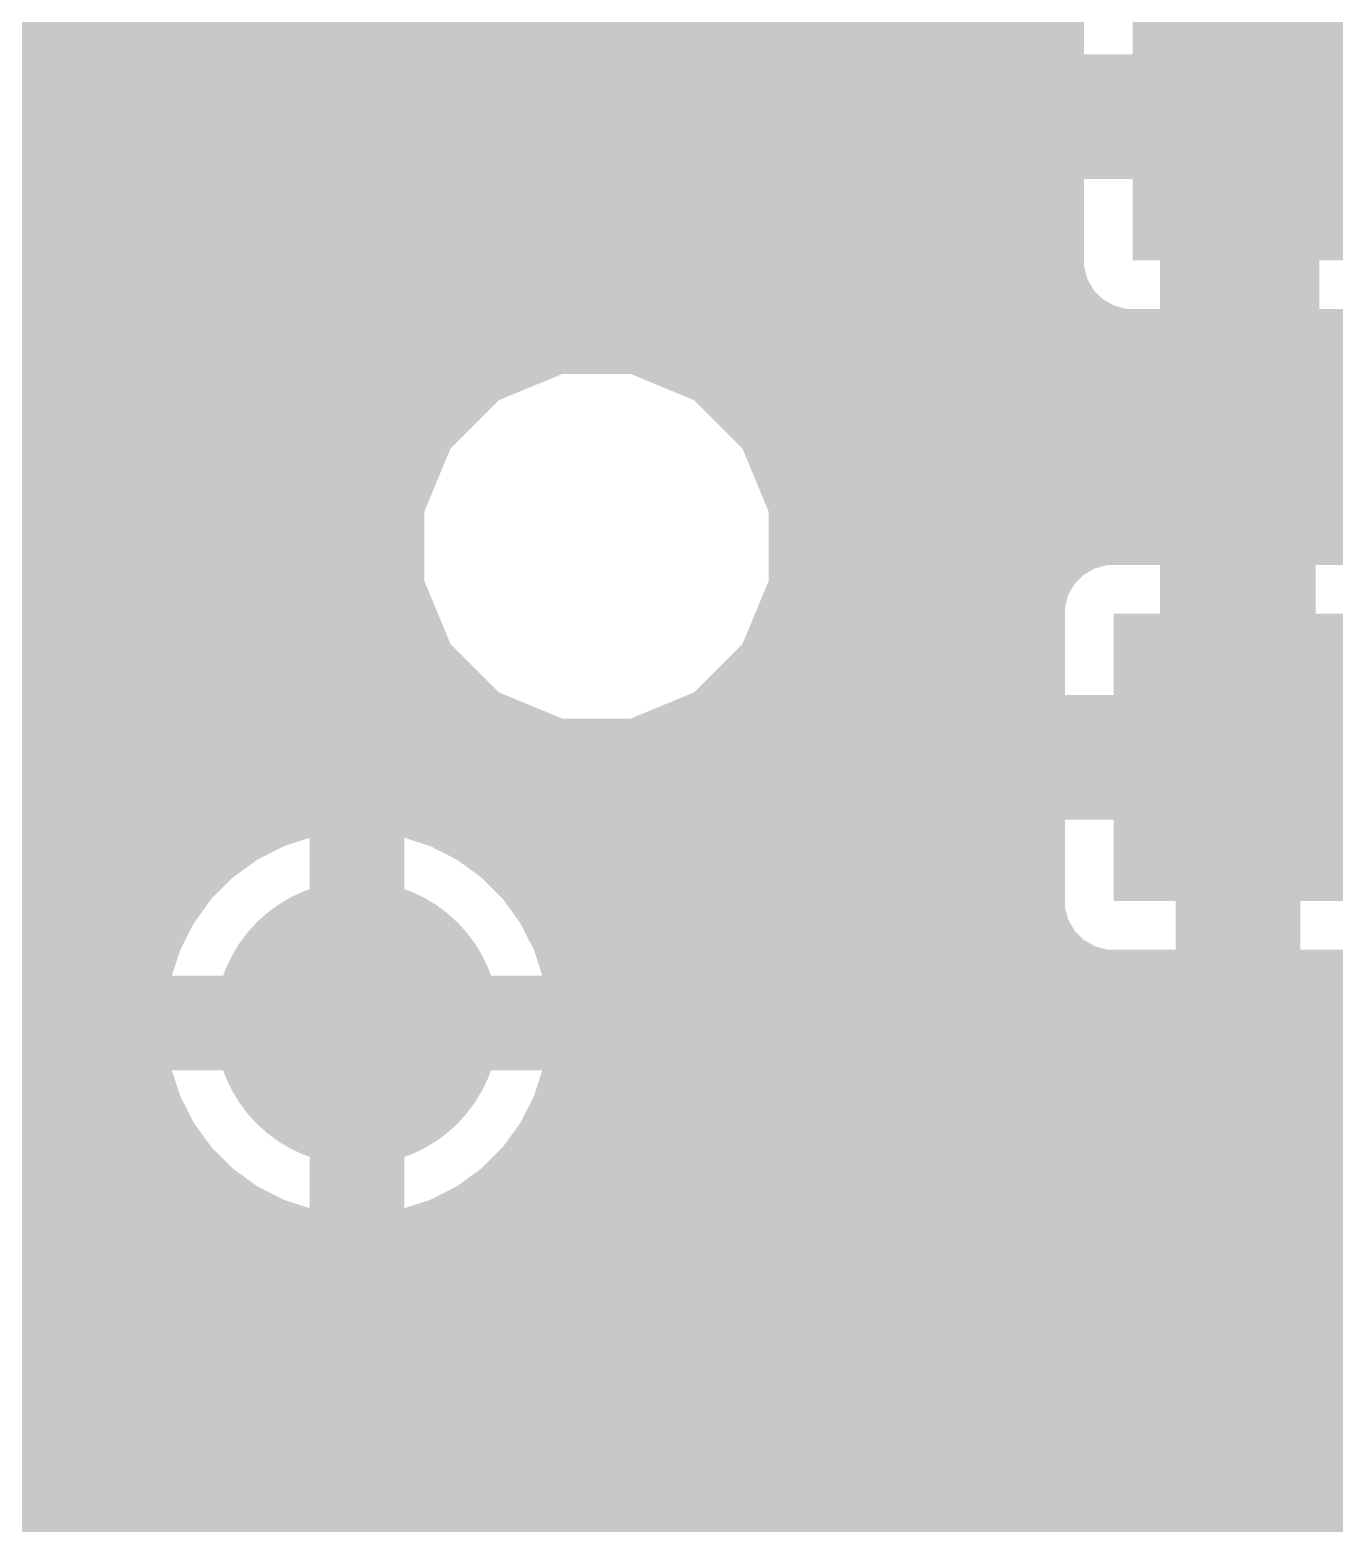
# Model space of a CAD drawing. Extents: x -40.6 to 40.6, y -25.6 to 25.6.
# Drawn here: x -32.53 to -25.71, y -25.57 to -17.72 of the extents above; entities that cross this region are included whole.
import ezdxf

# ---------------------------------------------------------------- set-up
doc = ezdxf.new("R2010")
doc.units = 0
doc.layers.add('16', color=175, linetype='CONTINUOUS')
doc.layers.add('17', color=82, linetype='CONTINUOUS')

# ---------------------------------------------------------------- blocks, each defined once
blk = doc.blocks.new('ROUNDP')
at = {"const_width": 0.5}
blk.add_lwpolyline([(0, -0.25, 1), (0, 0.25, 1), (0, -0.25)], format="xyb", dxfattribs=at)
blk = doc.blocks.new('RECT')
blk.add_solid([(-0.5, -0.5), (0.5, -0.5), (-0.5, 0.5), (0.5, 0.5)])

msp = doc.modelspace()

# ---------------------------------------------------------------- linework, layer by layer
at = {"layer": '16'}
for points, const_width in [([(-26.2412, -18.055), (-26.2412, -16.9696)], 0.4064), ([(-25.9976, -16.9696), (-25.9976, -18.055)], 0.4064), ([(-27.2266, -17.3666), (-27.2266, -18.055)], 0.4064), ([(-40.3519, -17.8816), (-27.2266, -17.8816)], 0.4064), ([(-26.2412, -17.8816), (-25.9976, -17.8816)], 0.4064), ([(-26.1194, -18.1768), (-26.2194, -18.1768)], 0.8128), ([(-26.2194, -18.1768), (-26.2194, -19.8)], 0.8128), ([(-27.2266, -18.055), (-26.2412, -18.055)], 0.4064), ([(-25.9976, -18.055), (-26.2412, -18.055)], 0.4064), ([(-26.2412, -18.055), (-26.2412, -18.2986)], 0.4064), ([(-40.3519, -18.288), (-26.2412, -18.288)], 0.4064), ([(-26.2412, -18.2986), (-27.2266, -18.2986)], 0.4064), ([(-27.2266, -18.2986), (-27.2266, -18.987)], 0.4064), ([(-26.2412, -19.384), (-26.2412, -18.2986)], 0.4064), ([(-26.2412, -18.2986), (-25.9976, -18.2986)], 0.4064), ([(-25.9976, -18.2986), (-25.9976, -19.384)], 0.4064), ([(-40.3519, -18.6944), (-27.2266, -18.6944)], 0.4064), ([(-26.2412, -18.6944), (-25.9976, -18.6944)], 0.4064), ([(-27.2266, -18.987), (-27.1954, -19.1033)], 0.4064), ([(-40.3519, -19.1008), (-27.1961, -19.1008)], 0.4064), ([(-27.1954, -19.1033), (-27.1353, -19.2075)], 0.4064), ([(-26.2412, -19.1008), (-25.9976, -19.1008)], 0.4064), ([(-27.1353, -19.2075), (-27.0501, -19.2927)], 0.4064), ([(-29.7897, -19.3176), (-30.1952, -19.4856)], 0.4064), ([(-29.3509, -19.3176), (-29.7897, -19.3176)], 0.4064), ([(-28.9454, -19.4856), (-29.3509, -19.3176)], 0.4064), ([(-27.0501, -19.2927), (-26.9459, -19.3528)], 0.4064), ([(-26.9459, -19.3528), (-26.8296, -19.384)], 0.4064), ([(-26.8296, -19.384), (-26.2412, -19.384)], 0.4064), ([(-25.9976, -19.384), (-25.4092, -19.384)], 0.4064), ([(-30.1952, -19.4856), (-30.5055, -19.7959)], 0.4064), ([(-28.6351, -19.7959), (-28.9454, -19.4856)], 0.4064), ([(-35.9247, -19.5072), (-30.2169, -19.5072)], 0.4064), ([(-28.9237, -19.5072), (-22.612, -19.5072)], 0.4064), ([(-25.6, -19.8), (-26.2194, -19.8)], 0.8128), ([(-26.2194, -19.8), (-26.2194, -21.5232)], 0.8128), ([(-20.8768, -19.8), (-25.6, -19.8)], 0.8128), ([(-30.5055, -19.7959), (-30.6735, -20.2014)], 0.4064), ([(-28.4671, -20.2014), (-28.6351, -19.7959)], 0.4064), ([(-35.5873, -19.9136), (-30.5543, -19.9136)], 0.4064), ([(-28.5863, -19.9136), (-19.569, -19.9136)], 0.4064), ([(-30.6735, -20.2014), (-30.6735, -20.6402)], 0.4064), ([(-28.4671, -20.6402), (-28.4671, -20.2014)], 0.4064), ([(-35.4681, -20.32), (-30.6735, -20.32)], 0.4064), ([(-28.4671, -20.32), (-26.9445, -20.32)], 0.4064), ([(-27.0459, -20.3472), (-27.1501, -20.4073)], 0.4064), ([(-26.9296, -20.316), (-27.0459, -20.3472)], 0.4064), ([(-26.3412, -20.316), (-26.9296, -20.316)], 0.4064), ([(-26.3412, -21.4014), (-26.3412, -20.316)], 0.4064), ([(-26.3412, -20.32), (-26.0976, -20.32)], 0.4064), ([(-25.5092, -20.316), (-26.0976, -20.316)], 0.4064), ([(-26.0976, -20.316), (-26.0976, -21.4014)], 0.4064), ([(-27.1501, -20.4073), (-27.2353, -20.4925)], 0.4064), ([(-27.2353, -20.4925), (-27.2954, -20.5967)], 0.4064), ([(-27.2954, -20.5967), (-27.3266, -20.713)], 0.4064), ([(-30.6735, -20.6402), (-30.5055, -21.0457)], 0.4064), ([(-28.6351, -21.0457), (-28.4671, -20.6402)], 0.4064), ([(-35.5038, -20.7264), (-30.6378, -20.7264)], 0.4064), ([(-28.5028, -20.7264), (-27.3266, -20.7264)], 0.4064), ([(-27.3266, -20.713), (-27.3266, -21.4014)], 0.4064), ([(-26.3412, -20.7264), (-26.0976, -20.7264)], 0.4064), ([(-30.5055, -21.0457), (-30.1952, -21.356)], 0.4064), ([(-28.9454, -21.356), (-28.6351, -21.0457)], 0.4064), ([(-35.7231, -21.1328), (-30.4185, -21.1328)], 0.4064), ([(-28.7221, -21.1328), (-27.3266, -21.1328)], 0.4064), ([(-26.3412, -21.1328), (-26.0976, -21.1328)], 0.4064), ([(-30.1952, -21.356), (-29.7897, -21.524)], 0.4064), ([(-29.3509, -21.524), (-28.9454, -21.356)], 0.4064), ([(-27.3266, -21.4014), (-26.3412, -21.4014)], 0.4064), ([(-26.0976, -21.4014), (-26.3412, -21.4014)], 0.4064), ([(-26.3412, -21.4014), (-26.3412, -21.645)], 0.4064), ([(-40.3519, -21.5392), (-26.3412, -21.5392)], 0.4064), ([(-29.7897, -21.524), (-29.3509, -21.524)], 0.4064), ([(-26.3412, -21.645), (-27.3266, -21.645)], 0.4064), ([(-27.3266, -21.645), (-27.3266, -22.3334)], 0.4064), ([(-26.3412, -22.7304), (-26.3412, -21.645)], 0.4064), ([(-26.3412, -21.645), (-26.0976, -21.645)], 0.4064), ([(-26.0976, -21.645), (-26.0976, -22.7304)], 0.4064), ([(-31.1017, -21.7406), (-31.2813, -21.799)], 0.4064), ([(-30.9152, -21.7111), (-31.1017, -21.7406)], 0.4064), ([(-30.8651, -21.7111), (-30.9152, -21.7111)], 0.4064), ([(-30.8651, -22.8665), (-30.8651, -21.7111)], 0.4064), ([(-30.7765, -21.7111), (-30.7765, -22.8665)], 0.4064), ([(-30.7264, -21.7111), (-30.7765, -21.7111)], 0.4064), ([(-30.5399, -21.7406), (-30.7264, -21.7111)], 0.4064), ([(-30.3603, -21.799), (-30.5399, -21.7406)], 0.4064), ([(-31.2813, -21.799), (-31.4496, -21.8847)], 0.4064), ([(-30.192, -21.8847), (-30.3603, -21.799)], 0.4064), ([(-31.4496, -21.8847), (-31.6024, -21.9957)], 0.4064), ([(-30.0392, -21.9957), (-30.192, -21.8847)], 0.4064), ([(-34.595, -21.9456), (-31.5334, -21.9456)], 0.4064), ([(-31.6024, -21.9957), (-31.7359, -22.1292)], 0.4064), ([(-30.8651, -21.9456), (-30.7765, -21.9456)], 0.4064), ([(-30.1082, -21.9456), (-27.3266, -21.9456)], 0.4064), ([(-29.9057, -22.1292), (-30.0392, -21.9957)], 0.4064), ([(-26.3412, -21.9456), (-26.0976, -21.9456)], 0.4064), ([(-31.7359, -22.1292), (-31.8469, -22.282)], 0.4064), ([(-29.7947, -22.282), (-29.9057, -22.1292)], 0.4064), ([(-31.8469, -22.282), (-31.9326, -22.4503)], 0.4064), ([(-29.709, -22.4503), (-29.7947, -22.282)], 0.4064), ([(-34.258, -22.352), (-31.8825, -22.352)], 0.4064), ([(-30.8651, -22.352), (-30.7765, -22.352)], 0.4064), ([(-29.7591, -22.352), (-27.3216, -22.352)], 0.4064), ([(-27.3266, -22.3334), (-27.2954, -22.4497)], 0.4064), ([(-26.3412, -22.352), (-26.0976, -22.352)], 0.4064), ([(-31.9326, -22.4503), (-31.991, -22.6299)], 0.4064), ([(-29.6506, -22.6299), (-29.709, -22.4503)], 0.4064), ([(-27.2954, -22.4497), (-27.2353, -22.5539)], 0.4064), ([(-27.2353, -22.5539), (-27.1501, -22.6391)], 0.4064), ([(-31.991, -22.6299), (-32.0205, -22.8164)], 0.4064), ([(-29.6211, -22.8164), (-29.6506, -22.6299)], 0.4064), ([(-27.1501, -22.6391), (-27.0459, -22.6992)], 0.4064), ([(-27.0459, -22.6992), (-26.9296, -22.7304)], 0.4064), ([(-34.1251, -22.7584), (-32.0113, -22.7584)], 0.4064), ([(-30.8651, -22.7584), (-30.7765, -22.7584)], 0.4064), ([(-29.6303, -22.7584), (-25.179, -22.7584)], 0.4064), ([(-26.9296, -22.7304), (-26.3412, -22.7304)], 0.4064), ([(-26.0976, -22.7304), (-25.5092, -22.7304)], 0.4064), ([(-32.0205, -22.8164), (-32.0205, -22.8665)], 0.4064), ([(-32.0205, -22.8665), (-30.8651, -22.8665)], 0.4064), ([(-30.7765, -22.8665), (-30.8651, -22.8665)], 0.4064), ([(-30.8651, -22.8665), (-30.8651, -22.9551)], 0.4064), ([(-30.7765, -22.9551), (-30.7765, -22.8665)], 0.4064), ([(-30.7765, -22.8665), (-29.6211, -22.8665)], 0.4064), ([(-29.6211, -22.8665), (-29.6211, -22.8164)], 0.4064), ([(-30.8651, -22.9551), (-32.0205, -22.9551)], 0.4064), ([(-32.0205, -22.9551), (-32.0205, -23.0052)], 0.4064), ([(-32.0205, -23.0052), (-31.991, -23.1917)], 0.4064), ([(-30.8651, -24.1105), (-30.8651, -22.9551)], 0.4064), ([(-30.8651, -22.9551), (-30.7765, -22.9551)], 0.4064), ([(-30.7765, -22.9551), (-30.7765, -24.1105)], 0.4064), ([(-29.6211, -22.9551), (-30.7765, -22.9551)], 0.4064), ([(-29.6506, -23.1917), (-29.6211, -23.0052)], 0.4064), ([(-29.6211, -23.0052), (-29.6211, -22.9551)], 0.4064), ([(-34.1318, -23.1648), (-31.9952, -23.1648)], 0.4064), ([(-30.8651, -23.1648), (-30.7765, -23.1648)], 0.4064), ([(-29.6464, -23.1648), (-25.179, -23.1648)], 0.4064), ([(-31.991, -23.1917), (-31.9326, -23.3713)], 0.4064), ([(-29.709, -23.3713), (-29.6506, -23.1917)], 0.4064), ([(-31.9326, -23.3713), (-31.8469, -23.5396)], 0.4064), ([(-29.7947, -23.5396), (-29.709, -23.3713)], 0.4064), ([(-34.3001, -23.5712), (-31.8239, -23.5712)], 0.4064), ([(-31.8469, -23.5396), (-31.7359, -23.6924)], 0.4064), ([(-30.8651, -23.5712), (-30.7765, -23.5712)], 0.4064), ([(-29.9057, -23.6924), (-29.7947, -23.5396)], 0.4064), ([(-29.8177, -23.5712), (-25.0981, -23.5712)], 0.4064), ([(-31.7359, -23.6924), (-31.6024, -23.8259)], 0.4064), ([(-30.0392, -23.8259), (-29.9057, -23.6924)], 0.4064), ([(-31.6024, -23.8259), (-31.4496, -23.9369)], 0.4064), ([(-30.192, -23.9369), (-30.0392, -23.8259)], 0.4064), ([(-31.4496, -23.9369), (-31.2813, -24.0226)], 0.4064), ([(-30.3603, -24.0226), (-30.192, -23.9369)], 0.4064), ([(-34.7718, -23.9776), (-31.3696, -23.9776)], 0.4064), ([(-31.2813, -24.0226), (-31.1017, -24.081)], 0.4064), ([(-30.8651, -23.9776), (-30.7765, -23.9776)], 0.4064), ([(-30.5399, -24.081), (-30.3603, -24.0226)], 0.4064), ([(-30.272, -23.9776), (-24.8922, -23.9776)], 0.4064), ([(-31.1017, -24.081), (-30.9152, -24.1105)], 0.4064), ([(-30.9152, -24.1105), (-30.8651, -24.1105)], 0.4064), ([(-30.7765, -24.1105), (-30.7264, -24.1105)], 0.4064), ([(-30.7264, -24.1105), (-30.5399, -24.081)], 0.4064), ([(-39.4788, -24.384), (-24.8922, -24.384)], 0.4064), ([(-39.126, -24.7904), (-15.0259, -24.7904)], 0.4064), ([(-38.8985, -25.1968), (11.8785, -25.1968)], 0.4064), ([(38.5318, -25.3659), (-38.3311, -25.3659)], 0.4064)]:
    msp.add_lwpolyline(points, dxfattribs=dict(at, const_width=const_width))
for points, const_width in [([(-27.2266, -17.9832, 1), (-27.2266, -17.78)], 0.2032), ([(-26.2412, -17.78, 1), (-26.2412, -17.9832)], 0.2032), ([(-25.9976, -17.9832, 1), (-25.9976, -17.78)], 0.2032), ([(-26.2194, -17.9736, 1), (-26.2194, -18.38)], 0.4064), ([(-26.0162, -18.1768, 1), (-26.4226, -18.1768)], 0.4064), ([(-26.1194, -18.38, 1), (-26.1194, -17.9736)], 0.4064), ([(-27.2266, -17.9534, 1), (-27.2266, -18.1566)], 0.2032), ([(-26.2412, -17.9534, 1), (-26.2412, -18.1566)], 0.2032), ([(-26.1396, -18.055, 1), (-26.3428, -18.055)], 0.2032), ([(-26.2412, -18.1566, 1), (-26.2412, -17.9534)], 0.2032), ([(-25.9976, -18.1566, 1), (-25.9976, -17.9534)], 0.2032), ([(-27.3282, -18.055, 1), (-27.125, -18.055)], 0.2032), ([(-26.3428, -18.055, 1), (-26.1396, -18.055)], 0.2032), ([(-26.0992, -18.055, 1), (-25.896, -18.055)], 0.2032), ([(-27.2266, -18.197, 1), (-27.2266, -18.4002)], 0.2032), ([(-27.125, -18.2986, 1), (-27.3282, -18.2986)], 0.2032), ([(-26.1396, -18.2986, 1), (-26.3428, -18.2986)], 0.2032), ([(-26.2412, -18.197, 1), (-26.2412, -18.4002)], 0.2032), ([(-26.2412, -18.3896, 1), (-26.2412, -18.1864)], 0.2032), ([(-26.2412, -18.4002, 1), (-26.2412, -18.197)], 0.2032), ([(-25.896, -18.2986, 1), (-26.0992, -18.2986)], 0.2032), ([(-25.9976, -18.4002, 1), (-25.9976, -18.197)], 0.2032), ([(-26.3428, -18.2986, 1), (-26.1396, -18.2986)], 0.2032), ([(-27.2266, -18.796, 1), (-27.2266, -18.5928)], 0.2032), ([(-26.2412, -18.5928, 1), (-26.2412, -18.796)], 0.2032), ([(-25.9976, -18.796, 1), (-25.9976, -18.5928)], 0.2032), ([(-27.1285, -18.9607, 1), (-27.3247, -19.0133)], 0.2032), ([(-27.3282, -18.987, 1), (-27.125, -18.987)], 0.2032), ([(-27.1075, -19.0525, 1), (-27.2834, -19.1541)], 0.2032), ([(-27.1961, -19.2024, 1), (-27.1961, -18.9992)], 0.2032), ([(-26.2412, -18.9992, 1), (-26.2412, -19.2024)], 0.2032), ([(-25.9976, -19.2024, 1), (-25.9976, -18.9992)], 0.2032), ([(-27.2936, -19.1296, 1), (-27.0973, -19.077)], 0.2032), ([(-27.0634, -19.1357, 1), (-27.2071, -19.2794)], 0.2032), ([(-27.2232, -19.2583, 1), (-27.0473, -19.1567)], 0.2032), ([(-29.7897, -19.216, 1), (-29.7897, -19.4192)], 0.2032), ([(-29.7509, -19.4115, 1), (-29.8286, -19.2237)], 0.2032), ([(-29.312, -19.2237, 1), (-29.3897, -19.4115)], 0.2032), ([(-29.3509, -19.4192, 1), (-29.3509, -19.216)], 0.2032), ([(-26.9993, -19.2047, 1), (-27.1009, -19.3806)], 0.2032), ([(-27.122, -19.3645, 1), (-26.9783, -19.2208)], 0.2032), ([(-26.9196, -19.2547, 1), (-26.9722, -19.451)], 0.2032), ([(-26.9967, -19.4408, 1), (-26.8951, -19.2649)], 0.2032), ([(-26.8296, -19.2824, 1), (-26.8296, -19.4856)], 0.2032), ([(-26.8559, -19.4821, 1), (-26.8033, -19.2859)], 0.2032), ([(-26.2412, -19.4856, 1), (-26.2412, -19.2824)], 0.2032), ([(-25.9976, -19.2824, 1), (-25.9976, -19.4856)], 0.2032), ([(-30.2341, -19.3917, 1), (-30.1563, -19.5794)], 0.2032), ([(-30.1234, -19.5574, 1), (-30.2671, -19.4137)], 0.2032), ([(-28.8735, -19.4137, 1), (-29.0172, -19.5574)], 0.2032), ([(-28.9843, -19.5794, 1), (-28.9065, -19.3917)], 0.2032), ([(-26.3428, -19.384, 1), (-26.1396, -19.384)], 0.2032), ([(-26.0992, -19.384, 1), (-25.896, -19.384)], 0.2032), ([(-30.2169, -19.6088, 1), (-30.2169, -19.4056)], 0.2032), ([(-28.9237, -19.4056, 1), (-28.9237, -19.6088)], 0.2032), ([(-26.2194, -19.5968, 1), (-26.2194, -20.0032)], 0.4064), ([(-26.0162, -19.8, 1), (-26.4226, -19.8)], 0.4064), ([(-25.6, -19.5968, 1), (-25.6, -20.0032)], 0.4064), ([(-25.6, -20.0032, 1), (-25.6, -19.5968)], 0.4064), ([(-30.4117, -19.8348, 1), (-30.5994, -19.757)], 0.2032), ([(-28.5412, -19.757, 1), (-28.7289, -19.8348)], 0.2032), ([(-26.4226, -19.8, 1), (-26.0162, -19.8)], 0.4064), ([(-30.5774, -19.724, 1), (-30.4337, -19.8677)], 0.2032), ([(-28.7069, -19.8677, 1), (-28.5632, -19.724)], 0.2032), ([(-30.5543, -20.0152, 1), (-30.5543, -19.812)], 0.2032), ([(-28.5863, -19.812, 1), (-28.5863, -20.0152)], 0.2032), ([(-30.5719, -20.2014, 1), (-30.7751, -20.2014)], 0.2032), ([(-28.3655, -20.2014, 1), (-28.5687, -20.2014)], 0.2032), ([(-30.7674, -20.1625, 1), (-30.5796, -20.2402)], 0.2032), ([(-28.561, -20.2402, 1), (-28.3732, -20.1625)], 0.2032), ([(-30.6735, -20.4216, 1), (-30.6735, -20.2184)], 0.2032), ([(-28.4671, -20.2184, 1), (-28.4671, -20.4216)], 0.2032), ([(-27.0722, -20.249, 1), (-27.0196, -20.4453)], 0.2032), ([(-26.9951, -20.4351, 1), (-27.0967, -20.2592)], 0.2032), ([(-26.9296, -20.2144, 1), (-26.9296, -20.4176)], 0.2032), ([(-26.9033, -20.4141, 1), (-26.9559, -20.2179)], 0.2032), ([(-26.9445, -20.4216, 1), (-26.9445, -20.2184)], 0.2032), ([(-26.2396, -20.316, 1), (-26.4428, -20.316)], 0.2032), ([(-26.3412, -20.2184, 1), (-26.3412, -20.4216)], 0.2032), ([(-26.3412, -20.4176, 1), (-26.3412, -20.2144)], 0.2032), ([(-26.0976, -20.2144, 1), (-26.0976, -20.4176)], 0.2032), ([(-25.996, -20.316, 1), (-26.1992, -20.316)], 0.2032), ([(-26.0976, -20.4216, 1), (-26.0976, -20.2184)], 0.2032), ([(-27.2009, -20.3194, 1), (-27.0993, -20.4953)], 0.2032), ([(-27.0783, -20.4792, 1), (-27.222, -20.3355)], 0.2032), ([(-27.1473, -20.5433, 1), (-27.3232, -20.4417)], 0.2032), ([(-27.1973, -20.623, 1), (-27.3936, -20.5704)], 0.2032), ([(-27.3071, -20.4206, 1), (-27.1634, -20.5643)], 0.2032), ([(-30.5796, -20.6014, 1), (-30.7674, -20.6791)], 0.2032), ([(-28.3732, -20.6791, 1), (-28.561, -20.6014)], 0.2032), ([(-27.3834, -20.5459, 1), (-27.2075, -20.6475)], 0.2032), ([(-30.7751, -20.6402, 1), (-30.5719, -20.6402)], 0.2032), ([(-30.6378, -20.828, 1), (-30.6378, -20.6248)], 0.2032), ([(-28.5028, -20.6248, 1), (-28.5028, -20.828)], 0.2032), ([(-28.5687, -20.6402, 1), (-28.3655, -20.6402)], 0.2032), ([(-27.225, -20.713, 1), (-27.4282, -20.713)], 0.2032), ([(-27.3266, -20.828, 1), (-27.3266, -20.6248)], 0.2032), ([(-26.3412, -20.6248, 1), (-26.3412, -20.828)], 0.2032), ([(-26.0976, -20.828, 1), (-26.0976, -20.6248)], 0.2032), ([(-27.4247, -20.6867, 1), (-27.2285, -20.7393)], 0.2032), ([(-30.4337, -20.9739, 1), (-30.5774, -21.1176)], 0.2032), ([(-28.5632, -21.1176, 1), (-28.7069, -20.9739)], 0.2032), ([(-30.5994, -21.0846, 1), (-30.4117, -21.0068)], 0.2032), ([(-30.4185, -21.2344, 1), (-30.4185, -21.0312)], 0.2032), ([(-28.7221, -21.0312, 1), (-28.7221, -21.2344)], 0.2032), ([(-28.7289, -21.0068, 1), (-28.5412, -21.0846)], 0.2032), ([(-27.3266, -21.2344, 1), (-27.3266, -21.0312)], 0.2032), ([(-26.3412, -21.0312, 1), (-26.3412, -21.2344)], 0.2032), ([(-26.0976, -21.2344, 1), (-26.0976, -21.0312)], 0.2032), ([(-30.1563, -21.2622, 1), (-30.2341, -21.4499)], 0.2032), ([(-28.9065, -21.4499, 1), (-28.9843, -21.2622)], 0.2032), ([(-30.2671, -21.4279, 1), (-30.1234, -21.2842)], 0.2032), ([(-29.0172, -21.2842, 1), (-28.8735, -21.4279)], 0.2032), ([(-27.3266, -21.2998, 1), (-27.3266, -21.503)], 0.2032), ([(-26.3412, -21.2998, 1), (-26.3412, -21.503)], 0.2032), ([(-26.2396, -21.4014, 1), (-26.4428, -21.4014)], 0.2032), ([(-26.3412, -21.503, 1), (-26.3412, -21.2998)], 0.2032), ([(-26.0976, -21.503, 1), (-26.0976, -21.2998)], 0.2032), ([(-29.7897, -21.4224, 1), (-29.7897, -21.6256)], 0.2032), ([(-29.8286, -21.6179, 1), (-29.7509, -21.4301)], 0.2032), ([(-29.3897, -21.4301, 1), (-29.312, -21.6179)], 0.2032), ([(-29.3509, -21.6256, 1), (-29.3509, -21.4224)], 0.2032), ([(-27.4282, -21.4014, 1), (-27.225, -21.4014)], 0.2032), ([(-26.4226, -21.5232, 1), (-26.0162, -21.5232)], 0.4064), ([(-26.4428, -21.4014, 1), (-26.2396, -21.4014)], 0.2032), ([(-26.3412, -21.6408, 1), (-26.3412, -21.4376)], 0.2032), ([(-26.1992, -21.4014, 1), (-25.996, -21.4014)], 0.2032), ([(-27.3266, -21.5434, 1), (-27.3266, -21.7466)], 0.2032), ([(-27.225, -21.645, 1), (-27.4282, -21.645)], 0.2032), ([(-26.2396, -21.645, 1), (-26.4428, -21.645)], 0.2032), ([(-26.3412, -21.5434, 1), (-26.3412, -21.7466)], 0.2032), ([(-26.3412, -21.7466, 1), (-26.3412, -21.5434)], 0.2032), ([(-25.996, -21.645, 1), (-26.1992, -21.645)], 0.2032), ([(-26.0976, -21.7466, 1), (-26.0976, -21.5434)], 0.2032), ([(-31.1176, -21.6403, 1), (-31.0858, -21.841)], 0.2032), ([(-31.0703, -21.8373, 1), (-31.1331, -21.644)], 0.2032), ([(-30.9152, -21.6095, 1), (-30.9152, -21.8127)], 0.2032), ([(-30.7635, -21.7111, 1), (-30.9667, -21.7111)], 0.2032), ([(-30.8993, -21.8114, 1), (-30.9311, -21.6108)], 0.2032), ([(-30.6749, -21.7111, 1), (-30.8781, -21.7111)], 0.2032), ([(-30.7765, -21.6095, 1), (-30.7765, -21.8127)], 0.2032), ([(-30.8651, -21.8127, 1), (-30.8651, -21.6095)], 0.2032), ([(-30.7105, -21.6108, 1), (-30.7423, -21.8114)], 0.2032), ([(-30.7264, -21.8127, 1), (-30.7264, -21.6095)], 0.2032), ([(-30.5085, -21.644, 1), (-30.5713, -21.8373)], 0.2032), ([(-30.5558, -21.841, 1), (-30.524, -21.6403)], 0.2032), ([(-26.4428, -21.645, 1), (-26.2396, -21.645)], 0.2032), ([(-31.3127, -21.7024, 1), (-31.2499, -21.8956)], 0.2032), ([(-31.2352, -21.8895, 1), (-31.3275, -21.7085)], 0.2032), ([(-30.3141, -21.7085, 1), (-30.4064, -21.8895)], 0.2032), ([(-30.3917, -21.8956, 1), (-30.3289, -21.7024)], 0.2032), ([(-31.4957, -21.7942, 1), (-31.4035, -21.9753)], 0.2032), ([(-31.3899, -21.9669, 1), (-31.5093, -21.8025)], 0.2032), ([(-30.1323, -21.8025, 1), (-30.2517, -21.9669)], 0.2032), ([(-30.2381, -21.9753, 1), (-30.1459, -21.7942)], 0.2032), ([(-31.5305, -22.0676, 1), (-31.6742, -21.9239)], 0.2032), ([(-31.5334, -22.0472, 1), (-31.5334, -21.844)], 0.2032), ([(-30.8651, -21.844, 1), (-30.8651, -22.0472)], 0.2032), ([(-30.7765, -22.0472, 1), (-30.7765, -21.844)], 0.2032), ([(-30.1082, -21.844, 1), (-30.1082, -22.0472)], 0.2032), ([(-29.9674, -21.9239, 1), (-30.1111, -22.0676)], 0.2032), ([(-27.3266, -22.0472, 1), (-27.3266, -21.844)], 0.2032), ([(-26.3412, -21.844, 1), (-26.3412, -22.0472)], 0.2032), ([(-26.0976, -22.0472, 1), (-26.0976, -21.844)], 0.2032), ([(-31.6621, -21.9135, 1), (-31.5426, -22.0779)], 0.2032), ([(-30.099, -22.0779, 1), (-29.9795, -21.9135)], 0.2032), ([(-31.8077, -22.0574, 1), (-31.664, -22.2011)], 0.2032), ([(-31.6537, -22.189, 1), (-31.8181, -22.0695)], 0.2032), ([(-29.8235, -22.0695, 1), (-29.9879, -22.189)], 0.2032), ([(-29.9776, -22.2011, 1), (-29.8339, -22.0574)], 0.2032), ([(-31.9291, -22.2223, 1), (-31.7647, -22.3417)], 0.2032), ([(-31.7563, -22.3281, 1), (-31.9374, -22.2359)], 0.2032), ([(-29.7042, -22.2359, 1), (-29.8853, -22.3281)], 0.2032), ([(-29.8769, -22.3417, 1), (-29.7125, -22.2223)], 0.2032), ([(-31.8825, -22.4536, 1), (-31.8825, -22.2504)], 0.2032), ([(-30.8651, -22.2504, 1), (-30.8651, -22.4536)], 0.2032), ([(-30.7765, -22.4536, 1), (-30.7765, -22.2504)], 0.2032), ([(-29.7591, -22.2504, 1), (-29.7591, -22.4536)], 0.2032), ([(-27.2285, -22.3071, 1), (-27.4247, -22.3597)], 0.2032), ([(-27.3216, -22.4536, 1), (-27.3216, -22.2504)], 0.2032), ([(-26.3412, -22.2504, 1), (-26.3412, -22.4536)], 0.2032), ([(-26.0976, -22.4536, 1), (-26.0976, -22.2504)], 0.2032), ([(-31.836, -22.4817, 1), (-32.0292, -22.4189)], 0.2032), ([(-29.6124, -22.4189, 1), (-29.8056, -22.4817)], 0.2032), ([(-27.4282, -22.3334, 1), (-27.225, -22.3334)], 0.2032), ([(-27.2075, -22.3989, 1), (-27.3834, -22.5005)], 0.2032), ([(-32.0231, -22.4041, 1), (-31.8421, -22.4964)], 0.2032), ([(-29.7995, -22.4964, 1), (-29.6185, -22.4041)], 0.2032), ([(-27.3936, -22.476, 1), (-27.1973, -22.4234)], 0.2032), ([(-27.1634, -22.4821, 1), (-27.3071, -22.6258)], 0.2032), ([(-31.8906, -22.6458, 1), (-32.0913, -22.614)], 0.2032), ([(-29.5503, -22.614, 1), (-29.751, -22.6458)], 0.2032), ([(-27.3232, -22.6047, 1), (-27.1473, -22.5031)], 0.2032), ([(-32.0876, -22.5985, 1), (-31.8943, -22.6613)], 0.2032), ([(-29.7473, -22.6613, 1), (-29.554, -22.5985)], 0.2032), ([(-27.0993, -22.5511, 1), (-27.2009, -22.727)], 0.2032), ([(-27.222, -22.7109, 1), (-27.0783, -22.5672)], 0.2032), ([(-27.0196, -22.6011, 1), (-27.0722, -22.7974)], 0.2032), ([(-27.0967, -22.7872, 1), (-26.9951, -22.6113)], 0.2032), ([(-32.0113, -22.86, 1), (-32.0113, -22.6568)], 0.2032), ([(-30.8651, -22.6568, 1), (-30.8651, -22.86)], 0.2032), ([(-30.7765, -22.86, 1), (-30.7765, -22.6568)], 0.2032), ([(-29.6303, -22.6568, 1), (-29.6303, -22.86)], 0.2032), ([(-26.9296, -22.6288, 1), (-26.9296, -22.832)], 0.2032), ([(-26.9559, -22.8285, 1), (-26.9033, -22.6323)], 0.2032), ([(-26.3412, -22.832, 1), (-26.3412, -22.6288)], 0.2032), ([(-26.0976, -22.6288, 1), (-26.0976, -22.832)], 0.2032), ([(-31.9189, -22.8164, 1), (-32.1221, -22.8164)], 0.2032), ([(-32.0205, -22.7649, 1), (-32.0205, -22.9681)], 0.2032), ([(-30.8651, -22.7649, 1), (-30.8651, -22.9681)], 0.2032), ([(-30.7635, -22.8665, 1), (-30.9667, -22.8665)], 0.2032), ([(-30.6749, -22.8665, 1), (-30.8781, -22.8665)], 0.2032), ([(-30.7765, -22.7649, 1), (-30.7765, -22.9681)], 0.2032), ([(-30.8651, -22.9681, 1), (-30.8651, -22.7649)], 0.2032), ([(-30.7765, -22.9681, 1), (-30.7765, -22.7649)], 0.2032), ([(-29.5195, -22.8164, 1), (-29.7227, -22.8164)], 0.2032), ([(-29.6211, -22.9681, 1), (-29.6211, -22.7649)], 0.2032), ([(-26.4428, -22.7304, 1), (-26.2396, -22.7304)], 0.2032), ([(-26.1992, -22.7304, 1), (-25.996, -22.7304)], 0.2032), ([(-32.1208, -22.8005, 1), (-31.9201, -22.8323)], 0.2032), ([(-29.7214, -22.8323, 1), (-29.5208, -22.8005)], 0.2032), ([(-32.0205, -22.8535, 1), (-32.0205, -23.0567)], 0.2032), ([(-31.9189, -22.9551, 1), (-32.1221, -22.9551)], 0.2032), ([(-32.1221, -22.8665, 1), (-31.9189, -22.8665)], 0.2032), ([(-31.9201, -22.9893, 1), (-32.1208, -23.0211)], 0.2032), ([(-30.7635, -22.9551, 1), (-30.9667, -22.9551)], 0.2032), ([(-30.8651, -22.8535, 1), (-30.8651, -23.0567)], 0.2032), ([(-30.9667, -22.8665, 1), (-30.7635, -22.8665)], 0.2032), ([(-30.6749, -22.9551, 1), (-30.8781, -22.9551)], 0.2032), ([(-30.7765, -22.8535, 1), (-30.7765, -23.0567)], 0.2032), ([(-30.8781, -22.8665, 1), (-30.6749, -22.8665)], 0.2032), ([(-30.8651, -23.0567, 1), (-30.8651, -22.8535)], 0.2032), ([(-30.7765, -23.0567, 1), (-30.7765, -22.8535)], 0.2032), ([(-29.5195, -22.9551, 1), (-29.7227, -22.9551)], 0.2032), ([(-29.7227, -22.8665, 1), (-29.5195, -22.8665)], 0.2032), ([(-29.5208, -23.0211, 1), (-29.7214, -22.9893)], 0.2032), ([(-29.6211, -23.0567, 1), (-29.6211, -22.8535)], 0.2032), ([(-32.1221, -23.0052, 1), (-31.9189, -23.0052)], 0.2032), ([(-30.9667, -22.9551, 1), (-30.7635, -22.9551)], 0.2032), ([(-30.8781, -22.9551, 1), (-30.6749, -22.9551)], 0.2032), ([(-29.7227, -23.0052, 1), (-29.5195, -23.0052)], 0.2032), ([(-31.9952, -23.2664, 1), (-31.9952, -23.0632)], 0.2032), ([(-30.8651, -23.0632, 1), (-30.8651, -23.2664)], 0.2032), ([(-30.7765, -23.2664, 1), (-30.7765, -23.0632)], 0.2032), ([(-29.6464, -23.0632, 1), (-29.6464, -23.2664)], 0.2032), ([(-31.8943, -23.1603, 1), (-32.0876, -23.2231)], 0.2032), ([(-29.554, -23.2231, 1), (-29.7473, -23.1603)], 0.2032), ([(-32.0913, -23.2076, 1), (-31.8906, -23.1758)], 0.2032), ([(-29.751, -23.1758, 1), (-29.5503, -23.2076)], 0.2032), ([(-31.8421, -23.3252, 1), (-32.0231, -23.4175)], 0.2032), ([(-29.6185, -23.4175, 1), (-29.7995, -23.3252)], 0.2032), ([(-32.0292, -23.4027, 1), (-31.836, -23.3399)], 0.2032), ([(-29.8056, -23.3399, 1), (-29.6124, -23.4027)], 0.2032), ([(-31.7647, -23.4799, 1), (-31.9291, -23.5993)], 0.2032), ([(-31.8239, -23.6728, 1), (-31.8239, -23.4696)], 0.2032), ([(-30.8651, -23.4696, 1), (-30.8651, -23.6728)], 0.2032), ([(-30.7765, -23.6728, 1), (-30.7765, -23.4696)], 0.2032), ([(-29.8177, -23.4696, 1), (-29.8177, -23.6728)], 0.2032), ([(-29.7125, -23.5993, 1), (-29.8769, -23.4799)], 0.2032), ([(-31.9374, -23.5857, 1), (-31.7563, -23.4935)], 0.2032), ([(-29.8853, -23.4935, 1), (-29.7042, -23.5857)], 0.2032), ([(-31.664, -23.6205, 1), (-31.8077, -23.7642)], 0.2032), ([(-31.8181, -23.7521, 1), (-31.6537, -23.6326)], 0.2032), ([(-29.9879, -23.6326, 1), (-29.8235, -23.7521)], 0.2032), ([(-29.8339, -23.7642, 1), (-29.9776, -23.6205)], 0.2032), ([(-31.5426, -23.7437, 1), (-31.6621, -23.9081)], 0.2032), ([(-31.6742, -23.8977, 1), (-31.5305, -23.754)], 0.2032), ([(-30.1111, -23.754, 1), (-29.9674, -23.8977)], 0.2032), ([(-29.9795, -23.9081, 1), (-30.099, -23.7437)], 0.2032), ([(-31.4035, -23.8463, 1), (-31.4957, -24.0274)], 0.2032), ([(-31.5093, -24.0191, 1), (-31.3899, -23.8547)], 0.2032), ([(-30.2517, -23.8547, 1), (-30.1323, -24.0191)], 0.2032), ([(-30.1459, -24.0274, 1), (-30.2381, -23.8463)], 0.2032), ([(-31.2499, -23.926, 1), (-31.3127, -24.1192)], 0.2032), ([(-31.3696, -24.0792, 1), (-31.3696, -23.876)], 0.2032), ([(-31.3275, -24.1131, 1), (-31.2352, -23.9321)], 0.2032), ([(-30.8651, -23.876, 1), (-30.8651, -24.0792)], 0.2032), ([(-30.7765, -24.0792, 1), (-30.7765, -23.876)], 0.2032), ([(-30.4064, -23.9321, 1), (-30.3141, -24.1131)], 0.2032), ([(-30.3289, -24.1192, 1), (-30.3917, -23.926)], 0.2032), ([(-30.272, -23.876, 1), (-30.272, -24.0792)], 0.2032), ([(-31.0858, -23.9806, 1), (-31.1176, -24.1813)], 0.2032), ([(-31.1331, -24.1776, 1), (-31.0703, -23.9843)], 0.2032), ([(-30.9152, -24.0089, 1), (-30.9152, -24.2121)], 0.2032), ([(-30.9311, -24.2108, 1), (-30.8993, -24.0101)], 0.2032), ([(-30.7765, -24.0089, 1), (-30.7765, -24.2121)], 0.2032), ([(-30.8651, -24.2121, 1), (-30.8651, -24.0089)], 0.2032), ([(-30.7423, -24.0101, 1), (-30.7105, -24.2108)], 0.2032), ([(-30.7264, -24.2121, 1), (-30.7264, -24.0089)], 0.2032), ([(-30.5713, -23.9843, 1), (-30.5085, -24.1776)], 0.2032), ([(-30.524, -24.1813, 1), (-30.5558, -23.9806)], 0.2032), ([(-30.9667, -24.1105, 1), (-30.7635, -24.1105)], 0.2032), ([(-30.8781, -24.1105, 1), (-30.6749, -24.1105)], 0.2032)]:
    msp.add_lwpolyline(points, format="xyb", dxfattribs=dict(at, const_width=const_width))

# ---------------------------------------------------------------- block references
at = {"layer": '16', "xscale": 1.3, "yscale": 1.5}
msp.add_blockref('RECT', (-26.1194, -18.1768), dxfattribs=at)
at = {"layer": '16', "xscale": 1.3, "yscale": 1.5, "rotation": 180}
msp.add_blockref('RECT', (-26.2194, -21.5232), dxfattribs=at)
at = {"layer": '17', "xscale": 1.485, "yscale": 1.485, "rotation": 180}
msp.add_blockref('ROUNDP', (-30.8208, -22.9108), dxfattribs=at)

doc.saveas('drawing.dxf')
